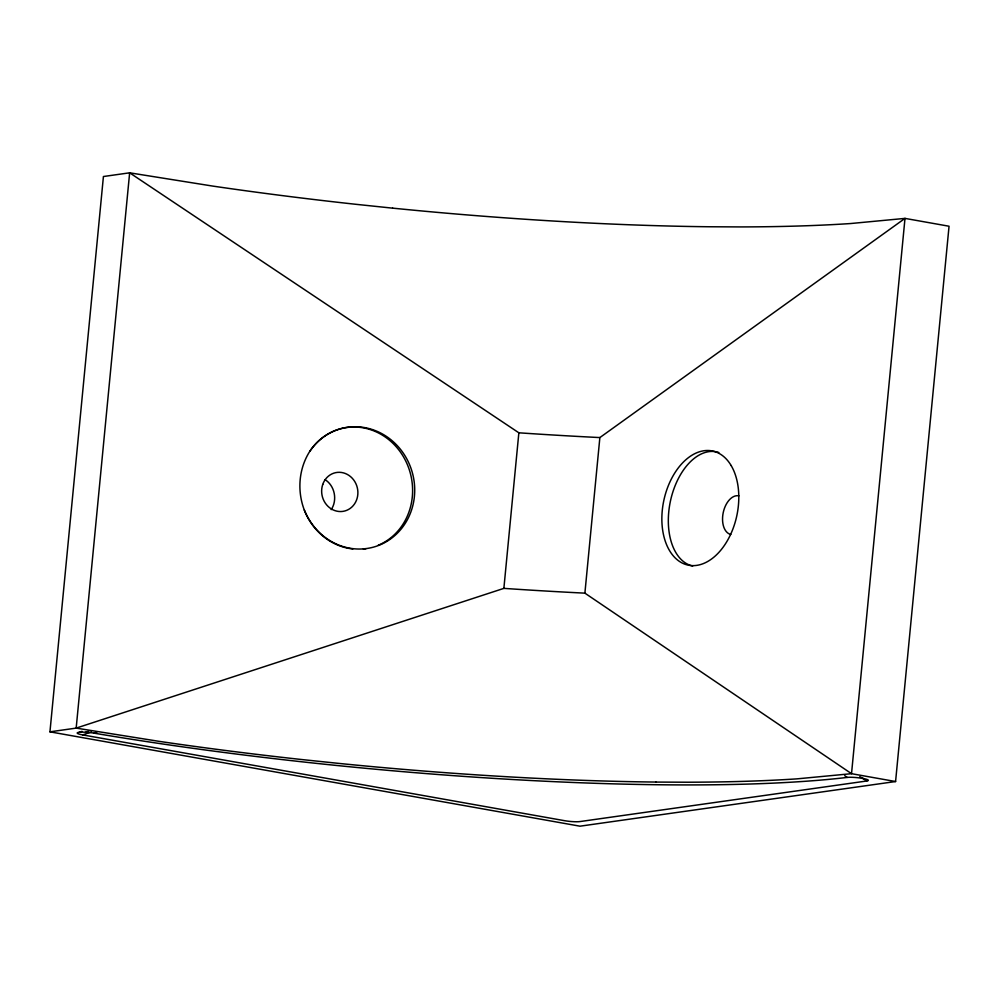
<?xml version="1.0" encoding="UTF-8"?>
<svg xmlns="http://www.w3.org/2000/svg" width="999" height="999" viewBox="0 0 999 999"><rect width="100%" height="100%" fill="white"/><g stroke="black" fill="none" stroke-linecap="round" stroke-linejoin="round"><path stroke-width="1.5" d="M392.632 208.142A575.574 80.107 5.5 0 0 709.39 226.761L740.546 226.923A591.858 82.368 5.5 0 0 850.486 223.551L904.994 218.394L949.05 226.236L895.579 781.53L580.007 826.185L49.95 731.83L103.421 176.523L129.645 172.815L212.537 186.051A591.845 82.368 5.5 0 0 355.819 204.296L392.632 208.154M655.931 782.055A575.574 80.107 5.5 0 1 339.173 763.436L302.347 759.602A591.845 82.368 5.5 0 1 159.066 741.345L76.174 728.109L503.871 588.374L518.856 432.804L129.645 172.815L76.174 728.109L49.95 731.83M895.579 781.53L851.523 773.688L584.89 593.144L599.862 437.574L904.994 218.394L851.523 773.688L797.027 778.858A591.858 82.368 5.5 0 1 687.062 782.217L655.993 782.08M79.096 732.317A11.264 1.573 5.5 0 1 94.006 733.141L96.878 732.155M85.714 732.23L88.574 731.268M82.055 731.343L78.746 732.367A11.264 1.573 5.5 0 0 82.655 734.902L91.508 731.93M861.937 777.721L866.782 780.993L579.895 821.578A11.264 1.573 5.5 0 1 564.522 820.679L82.655 734.902M866.782 780.993A11.264 1.573 5.5 0 0 862.886 778.458L862.299 778.358A11.264 1.573 5.5 0 0 847.214 777.422A580.244 80.757 5.5 0 1 94.006 733.141M859.764 776.635L862.886 778.458M844.742 775.674L847.214 777.422M599.862 437.574A670.379 93.294 5.5 0 1 518.856 432.804M584.89 593.144A670.379 93.294 5.5 0 1 503.871 588.374M304.32 510.014A61.451 57.243 74.4 0 0 389.26 539.872A61.451 57.243 74.4 0 0 398.239 446.69A61.451 57.243 74.4 0 0 309.99 451.048A61.389 56.169 76.9 0 1 400.099 451.635A61.389 56.169 76.9 0 1 378.109 545.329M366.009 548.688A61.389 56.169 76.9 0 1 363.336 549.013M352.872 548.963A61.389 56.169 76.9 0 1 304.295 510.027A63.849 59.478 74.4 0 1 309.977 451.036M325.125 479.72A19.805 16.983 81.9 0 1 331.206 509.652M730.793 534.44A19.718 11.888 -78.4 0 1 723.226 512.612A19.718 11.888 -78.4 0 1 738.898 495.854M692.707 566.021A58.304 35.14 -78.4 0 1 670.754 499.637A58.304 35.14 -78.4 0 1 718.83 452.497M322.727 484.503A19.718 18.044 76.9 0 0 342.932 511.376A19.718 18.044 76.9 0 0 353.646 479.895A19.718 18.044 76.9 0 0 322.727 484.503M731.156 465.559A58.354 37.275 -77.8 0 0 677.31 469.243A58.267 37.213 -77.8 0 0 669.492 550.524A58.354 37.275 -77.8 0 0 723.326 546.928A58.354 37.275 -77.8 0 0 731.156 465.559"/></g></svg>
